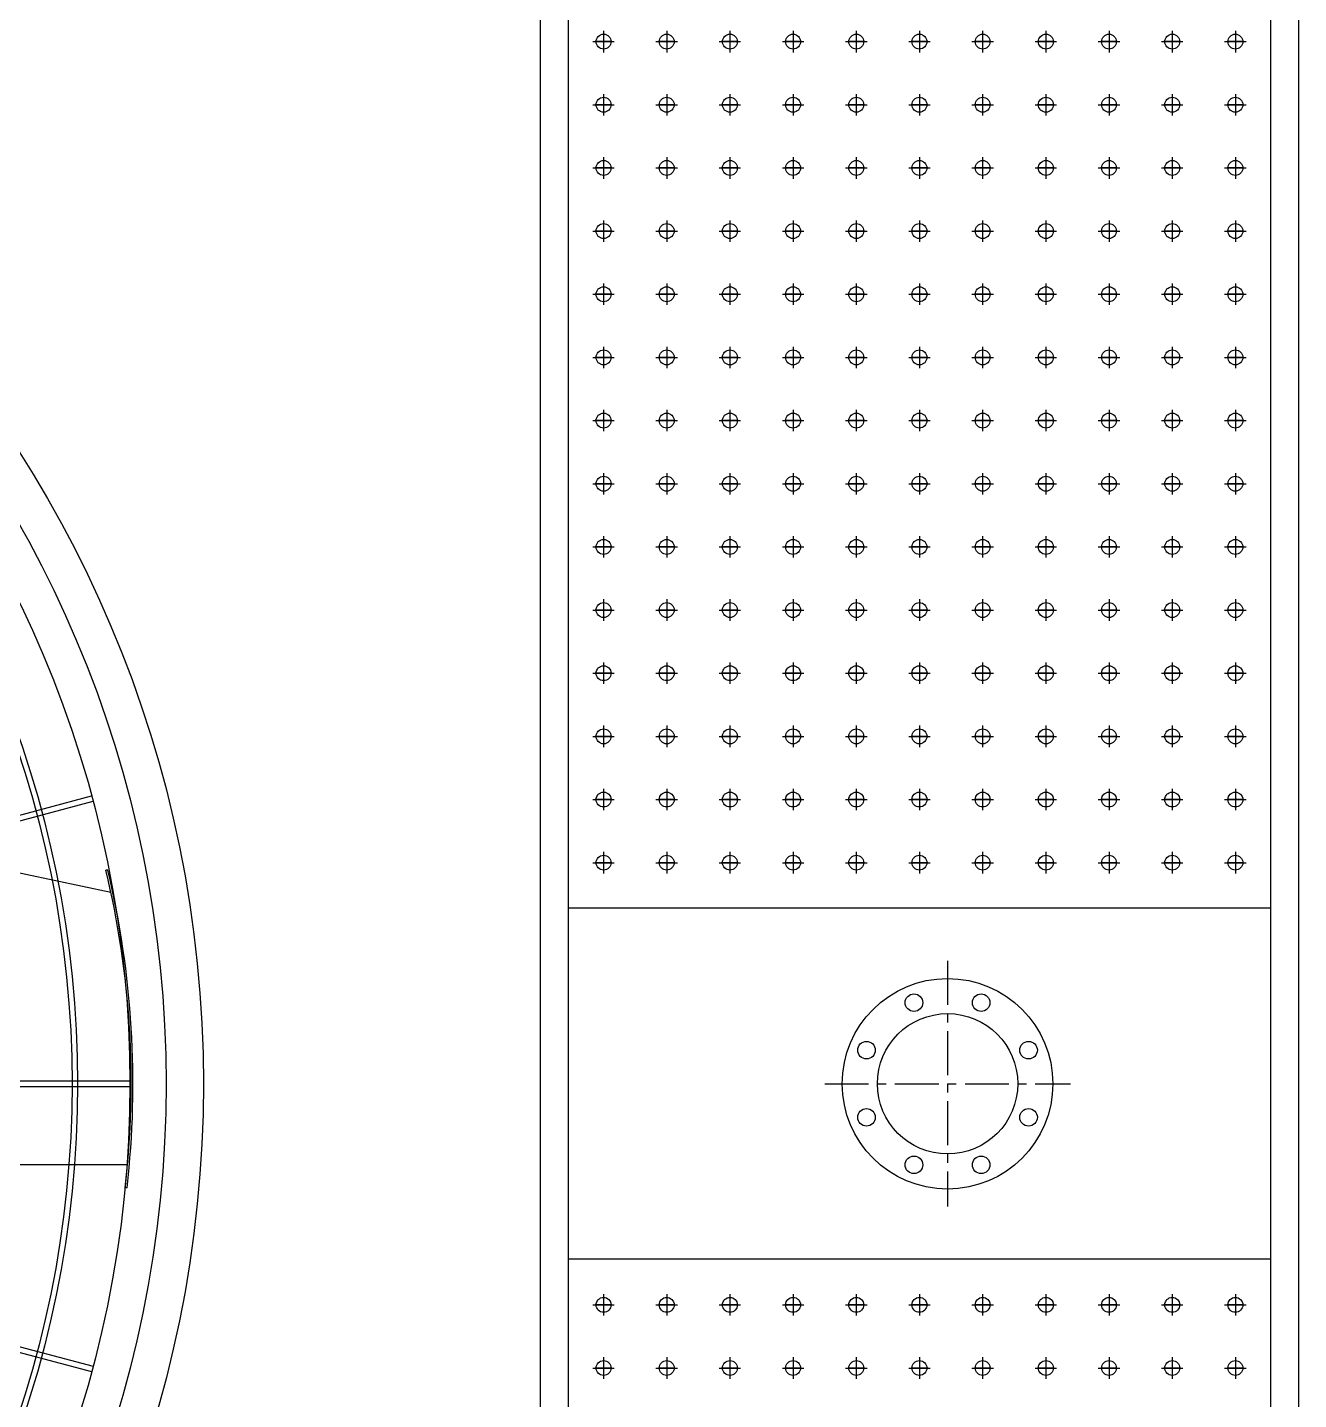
# Model space of a CAD drawing. Header units: millimetres. Extents: x -5717 to 18496, y -1212 to 15910.
# Drawn here: x 2507 to 4318, y 11265 to 13221 of the extents above; entities that cross this region are included whole.
import ezdxf

# ---------------------------------------------------------------- set-up
doc = ezdxf.new("R2010")
doc.units = ezdxf.units.MM
doc.linetypes.add('CENTER', pattern=[2, 1.25, -0.25, 0.25, -0.25])
doc.layers.add('CENTER', color=1, linetype='CENTER')
doc.layers.add('LINE', color=7, linetype='Continuous')

msp = doc.modelspace()

# ---------------------------------------------------------------- linework, layer by layer
at = {"color": 3}
for p, q in [((4318, 13515.4), (4318, 9915.4)), ((3238, 9955.4), (3238, 13475.4)), ((3278, 9955.4), (3278, 13475.4)), ((4278, 13475.4), (4278, 9955.4)), ((1161.5, 11740.5), (2598.7, 12125.7)), ((1163.5, 11733), (2600.8, 12118.1)), ((4278, 11965.4), (3278, 11965.4)), ((1165.3, 11719.4), (2653.3, 11719.4)), ((1165.3, 11711.5), (2653.3, 11711.5)), ((1163.5, 11697.9), (2600.8, 11312.8)), ((1161.5, 11690.3), (2598.7, 11305.2)), ((4278, 11465.4), (3278, 11465.4))]:
    msp.add_line(p, q, dxfattribs=at)
for centre, radius in [((1083, 11715.4), 1675), ((1083, 11715.4), 1675), ((1083, 11715.4), 1621.9), ((1083, 11715.4), 1570.3), ((3818, 11715.4), 150), ((3770.1, 11830.9), 12.5), ((3865.8, 11830.9), 12.5), ((3818, 11715.4), 100), ((3702.5, 11763.3), 12.5), ((3933.4, 11763.3), 12.5), ((3702.5, 11667.6), 12.5), ((3933.4, 11667.6), 12.5), ((3770.1, 11599.9), 12.5), ((3865.8, 11599.9), 12.5)]:
    msp.add_circle(centre, radius, dxfattribs=at)
at = {"color": 3, "ltscale": 5}
for radius in [1495.7, 1487.9]:
    msp.add_circle((1083, 11715.4), radius, dxfattribs=at)
for centre in [(3328, 13200.4), (3418, 13200.4), (3508, 13200.4), (3598, 13200.4), (3688, 13200.4), (3778, 13200.4), (3868, 13200.4), (3958, 13200.4), (4048, 13200.4), (4138, 13200.4), (4228, 13200.4), (3328, 13110.4), (3418, 13110.4), (3508, 13110.4), (3598, 13110.4), (3688, 13110.4), (3778, 13110.4), (3868, 13110.4), (3958, 13110.4), (4048, 13110.4), (4138, 13110.4), (4228, 13110.4), (3328, 13020.4), (3418, 13020.4), (3508, 13020.4), (3598, 13020.4), (3688, 13020.4), (3778, 13020.4), (3868, 13020.4), (3958, 13020.4), (4048, 13020.4), (4138, 13020.4), (4228, 13020.4), (3328, 12930.4), (3418, 12930.4), (3508, 12930.4), (3598, 12930.4), (3688, 12930.4), (3778, 12930.4), (3868, 12930.4), (3958, 12930.4), (4048, 12930.4), (4138, 12930.4), (4228, 12930.4), (3328, 12840.4), (3418, 12840.4), (3508, 12840.4), (3598, 12840.4), (3688, 12840.4), (3778, 12840.4), (3868, 12840.4), (3958, 12840.4), (4048, 12840.4), (4138, 12840.4), (4228, 12840.4), (3328, 12750.4), (3418, 12750.4), (3508, 12750.4), (3598, 12750.4), (3688, 12750.4), (3778, 12750.4), (3868, 12750.4), (3958, 12750.4), (4048, 12750.4), (4138, 12750.4), (4228, 12750.4), (3328, 12660.4), (3418, 12660.4), (3508, 12660.4), (3598, 12660.4), (3688, 12660.4), (3778, 12660.4), (3868, 12660.4), (3958, 12660.4), (4048, 12660.4), (4138, 12660.4), (4228, 12660.4), (3328, 12570.4), (3418, 12570.4), (3508, 12570.4), (3598, 12570.4), (3688, 12570.4), (3778, 12570.4), (3868, 12570.4), (3958, 12570.4), (4048, 12570.4), (4138, 12570.4), (4228, 12570.4), (3328, 12480.4), (3418, 12480.4), (3508, 12480.4), (3598, 12480.4), (3688, 12480.4), (3778, 12480.4), (3868, 12480.4), (3958, 12480.4), (4048, 12480.4), (4138, 12480.4), (4228, 12480.4), (3328, 12390.4), (3418, 12390.4), (3508, 12390.4), (3598, 12390.4), (3688, 12390.4), (3778, 12390.4), (3868, 12390.4), (3958, 12390.4), (4048, 12390.4), (4138, 12390.4), (4228, 12390.4), (3328, 12300.4), (3418, 12300.4), (3508, 12300.4), (3598, 12300.4), (3688, 12300.4), (3778, 12300.4), (3868, 12300.4), (3958, 12300.4), (4048, 12300.4), (4138, 12300.4), (4228, 12300.4), (3328, 12210.4), (3418, 12210.4), (3508, 12210.4), (3598, 12210.4), (3688, 12210.4), (3778, 12210.4), (3868, 12210.4), (3958, 12210.4), (4048, 12210.4), (4138, 12210.4), (4228, 12210.4), (3328, 12120.4), (3418, 12120.4), (3508, 12120.4), (3598, 12120.4), (3688, 12120.4), (3778, 12120.4), (3868, 12120.4), (3958, 12120.4), (4048, 12120.4), (4138, 12120.4), (4228, 12120.4), (3328, 12030.4), (3418, 12030.4), (3508, 12030.4), (3598, 12030.4), (3688, 12030.4), (3778, 12030.4), (3868, 12030.4), (3958, 12030.4), (4048, 12030.4), (4138, 12030.4), (4228, 12030.4), (3328, 11400.4), (3418, 11400.4), (3508, 11400.4), (3598, 11400.4), (3688, 11400.4), (3778, 11400.4), (3868, 11400.4), (3958, 11400.4), (4048, 11400.4), (4138, 11400.4), (4228, 11400.4), (3328, 11310.4), (3418, 11310.4), (3508, 11310.4), (3598, 11310.4), (3688, 11310.4), (3778, 11310.4), (3868, 11310.4), (3958, 11310.4), (4048, 11310.4), (4138, 11310.4), (4228, 11310.4)]:
    msp.add_circle(centre, 10.6)
at = {"layer": 'CENTER', "linetype": 'CENTER', "ltscale": 50}
for p, q in [((3312.7, 13200.4), (3343.3, 13200.4)), ((3339.7, 13200.4), (3316.2, 13200.4)), ((3316.2, 13200.4), (3339.7, 13200.4)), ((3339.7, 13200.4), (3316.2, 13200.4)), ((3328, 13215.7), (3328, 13185.1)), ((3328, 13212.2), (3328, 13188.7)), ((3402.7, 13200.4), (3433.3, 13200.4)), ((3429.7, 13200.4), (3406.2, 13200.4)), ((3406.2, 13200.4), (3429.7, 13200.4)), ((3429.7, 13200.4), (3406.2, 13200.4)), ((3418, 13215.7), (3418, 13185.1)), ((3418, 13212.2), (3418, 13188.7)), ((3492.7, 13200.4), (3523.3, 13200.4)), ((3519.7, 13200.4), (3496.2, 13200.4)), ((3496.2, 13200.4), (3519.7, 13200.4)), ((3519.7, 13200.4), (3496.2, 13200.4)), ((3508, 13215.7), (3508, 13185.1)), ((3508, 13212.2), (3508, 13188.7)), ((3582.7, 13200.4), (3613.3, 13200.4)), ((3609.7, 13200.4), (3586.2, 13200.4)), ((3586.2, 13200.4), (3609.7, 13200.4)), ((3609.7, 13200.4), (3586.2, 13200.4)), ((3598, 13215.7), (3598, 13185.1)), ((3598, 13212.2), (3598, 13188.7)), ((3672.7, 13200.4), (3703.3, 13200.4)), ((3699.7, 13200.4), (3676.2, 13200.4)), ((3676.2, 13200.4), (3699.7, 13200.4)), ((3699.7, 13200.4), (3676.2, 13200.4)), ((3688, 13215.7), (3688, 13185.1)), ((3688, 13212.2), (3688, 13188.7)), ((3762.7, 13200.4), (3793.3, 13200.4)), ((3789.7, 13200.4), (3766.2, 13200.4)), ((3766.2, 13200.4), (3789.7, 13200.4)), ((3789.7, 13200.4), (3766.2, 13200.4)), ((3778, 13215.7), (3778, 13185.1)), ((3778, 13212.2), (3778, 13188.7)), ((3852.7, 13200.4), (3883.3, 13200.4)), ((3879.7, 13200.4), (3856.2, 13200.4)), ((3856.2, 13200.4), (3879.7, 13200.4)), ((3879.7, 13200.4), (3856.2, 13200.4)), ((3868, 13215.7), (3868, 13185.1)), ((3868, 13212.2), (3868, 13188.7)), ((3942.7, 13200.4), (3973.3, 13200.4)), ((3969.7, 13200.4), (3946.2, 13200.4)), ((3946.2, 13200.4), (3969.7, 13200.4)), ((3969.7, 13200.4), (3946.2, 13200.4)), ((3958, 13215.7), (3958, 13185.1)), ((3958, 13212.2), (3958, 13188.7)), ((4032.7, 13200.4), (4063.3, 13200.4)), ((4059.7, 13200.4), (4036.2, 13200.4)), ((4036.2, 13200.4), (4059.7, 13200.4)), ((4059.7, 13200.4), (4036.2, 13200.4)), ((4048, 13215.7), (4048, 13185.1)), ((4048, 13212.2), (4048, 13188.7)), ((4122.7, 13200.4), (4153.3, 13200.4)), ((4149.7, 13200.4), (4126.2, 13200.4)), ((4126.2, 13200.4), (4149.7, 13200.4)), ((4149.7, 13200.4), (4126.2, 13200.4)), ((4138, 13215.7), (4138, 13185.1)), ((4138, 13212.2), (4138, 13188.7)), ((4212.7, 13200.4), (4243.3, 13200.4)), ((4239.7, 13200.4), (4216.2, 13200.4)), ((4216.2, 13200.4), (4239.7, 13200.4)), ((4239.7, 13200.4), (4216.2, 13200.4)), ((4228, 13215.7), (4228, 13185.1)), ((4228, 13212.2), (4228, 13188.7)), ((3328, 13125.7), (3328, 13095.1)), ((3328, 13122.2), (3328, 13098.7)), ((3418, 13125.7), (3418, 13095.1)), ((3418, 13122.2), (3418, 13098.7)), ((3508, 13125.7), (3508, 13095.1)), ((3508, 13122.2), (3508, 13098.7)), ((3598, 13125.7), (3598, 13095.1)), ((3598, 13122.2), (3598, 13098.7)), ((3688, 13125.7), (3688, 13095.1)), ((3688, 13122.2), (3688, 13098.7)), ((3778, 13125.7), (3778, 13095.1)), ((3778, 13122.2), (3778, 13098.7)), ((3868, 13125.7), (3868, 13095.1)), ((3868, 13122.2), (3868, 13098.7)), ((3958, 13125.7), (3958, 13095.1)), ((3958, 13122.2), (3958, 13098.7)), ((4048, 13125.7), (4048, 13095.1)), ((4048, 13122.2), (4048, 13098.7)), ((4138, 13125.7), (4138, 13095.1)), ((4138, 13122.2), (4138, 13098.7)), ((4228, 13125.7), (4228, 13095.1)), ((4228, 13122.2), (4228, 13098.7)), ((3312.7, 13110.4), (3343.3, 13110.4)), ((3339.7, 13110.4), (3316.2, 13110.4)), ((3316.2, 13110.4), (3339.7, 13110.4)), ((3339.7, 13110.4), (3316.2, 13110.4)), ((3402.7, 13110.4), (3433.3, 13110.4)), ((3429.7, 13110.4), (3406.2, 13110.4)), ((3406.2, 13110.4), (3429.7, 13110.4)), ((3429.7, 13110.4), (3406.2, 13110.4)), ((3492.7, 13110.4), (3523.3, 13110.4)), ((3519.7, 13110.4), (3496.2, 13110.4)), ((3496.2, 13110.4), (3519.7, 13110.4)), ((3519.7, 13110.4), (3496.2, 13110.4)), ((3582.7, 13110.4), (3613.3, 13110.4)), ((3609.7, 13110.4), (3586.2, 13110.4)), ((3586.2, 13110.4), (3609.7, 13110.4)), ((3609.7, 13110.4), (3586.2, 13110.4)), ((3672.7, 13110.4), (3703.3, 13110.4)), ((3699.7, 13110.4), (3676.2, 13110.4)), ((3676.2, 13110.4), (3699.7, 13110.4)), ((3699.7, 13110.4), (3676.2, 13110.4)), ((3762.7, 13110.4), (3793.3, 13110.4)), ((3789.7, 13110.4), (3766.2, 13110.4)), ((3766.2, 13110.4), (3789.7, 13110.4)), ((3789.7, 13110.4), (3766.2, 13110.4)), ((3852.7, 13110.4), (3883.3, 13110.4)), ((3879.7, 13110.4), (3856.2, 13110.4)), ((3856.2, 13110.4), (3879.7, 13110.4)), ((3879.7, 13110.4), (3856.2, 13110.4)), ((3942.7, 13110.4), (3973.3, 13110.4)), ((3969.7, 13110.4), (3946.2, 13110.4)), ((3946.2, 13110.4), (3969.7, 13110.4)), ((3969.7, 13110.4), (3946.2, 13110.4)), ((4032.7, 13110.4), (4063.3, 13110.4)), ((4059.7, 13110.4), (4036.2, 13110.4)), ((4036.2, 13110.4), (4059.7, 13110.4)), ((4059.7, 13110.4), (4036.2, 13110.4)), ((4122.7, 13110.4), (4153.3, 13110.4)), ((4149.7, 13110.4), (4126.2, 13110.4)), ((4126.2, 13110.4), (4149.7, 13110.4)), ((4149.7, 13110.4), (4126.2, 13110.4)), ((4212.7, 13110.4), (4243.3, 13110.4)), ((4239.7, 13110.4), (4216.2, 13110.4)), ((4216.2, 13110.4), (4239.7, 13110.4)), ((4239.7, 13110.4), (4216.2, 13110.4)), ((3328, 13035.7), (3328, 13005.1)), ((3328, 13032.2), (3328, 13008.7)), ((3418, 13035.7), (3418, 13005.1)), ((3418, 13032.2), (3418, 13008.7)), ((3508, 13035.7), (3508, 13005.1)), ((3508, 13032.2), (3508, 13008.7)), ((3598, 13035.7), (3598, 13005.1)), ((3598, 13032.2), (3598, 13008.7)), ((3688, 13035.7), (3688, 13005.1)), ((3688, 13032.2), (3688, 13008.7)), ((3778, 13035.7), (3778, 13005.1)), ((3778, 13032.2), (3778, 13008.7)), ((3868, 13035.7), (3868, 13005.1)), ((3868, 13032.2), (3868, 13008.7)), ((3958, 13035.7), (3958, 13005.1)), ((3958, 13032.2), (3958, 13008.7)), ((4048, 13035.7), (4048, 13005.1)), ((4048, 13032.2), (4048, 13008.7)), ((4138, 13035.7), (4138, 13005.1)), ((4138, 13032.2), (4138, 13008.7)), ((4228, 13035.7), (4228, 13005.1)), ((4228, 13032.2), (4228, 13008.7)), ((3312.7, 13020.4), (3343.3, 13020.4)), ((3339.7, 13020.4), (3316.2, 13020.4)), ((3316.2, 13020.4), (3339.7, 13020.4)), ((3339.7, 13020.4), (3316.2, 13020.4)), ((3402.7, 13020.4), (3433.3, 13020.4)), ((3429.7, 13020.4), (3406.2, 13020.4)), ((3406.2, 13020.4), (3429.7, 13020.4)), ((3429.7, 13020.4), (3406.2, 13020.4)), ((3492.7, 13020.4), (3523.3, 13020.4)), ((3519.7, 13020.4), (3496.2, 13020.4)), ((3496.2, 13020.4), (3519.7, 13020.4)), ((3519.7, 13020.4), (3496.2, 13020.4)), ((3582.7, 13020.4), (3613.3, 13020.4)), ((3609.7, 13020.4), (3586.2, 13020.4)), ((3586.2, 13020.4), (3609.7, 13020.4)), ((3609.7, 13020.4), (3586.2, 13020.4)), ((3672.7, 13020.4), (3703.3, 13020.4)), ((3699.7, 13020.4), (3676.2, 13020.4)), ((3676.2, 13020.4), (3699.7, 13020.4)), ((3699.7, 13020.4), (3676.2, 13020.4)), ((3762.7, 13020.4), (3793.3, 13020.4)), ((3789.7, 13020.4), (3766.2, 13020.4)), ((3766.2, 13020.4), (3789.7, 13020.4)), ((3789.7, 13020.4), (3766.2, 13020.4)), ((3852.7, 13020.4), (3883.3, 13020.4)), ((3879.7, 13020.4), (3856.2, 13020.4)), ((3856.2, 13020.4), (3879.7, 13020.4)), ((3879.7, 13020.4), (3856.2, 13020.4)), ((3942.7, 13020.4), (3973.3, 13020.4)), ((3969.7, 13020.4), (3946.2, 13020.4)), ((3946.2, 13020.4), (3969.7, 13020.4)), ((3969.7, 13020.4), (3946.2, 13020.4)), ((4032.7, 13020.4), (4063.3, 13020.4)), ((4059.7, 13020.4), (4036.2, 13020.4)), ((4036.2, 13020.4), (4059.7, 13020.4)), ((4059.7, 13020.4), (4036.2, 13020.4)), ((4122.7, 13020.4), (4153.3, 13020.4)), ((4149.7, 13020.4), (4126.2, 13020.4)), ((4126.2, 13020.4), (4149.7, 13020.4)), ((4149.7, 13020.4), (4126.2, 13020.4)), ((4212.7, 13020.4), (4243.3, 13020.4)), ((4239.7, 13020.4), (4216.2, 13020.4)), ((4216.2, 13020.4), (4239.7, 13020.4)), ((4239.7, 13020.4), (4216.2, 13020.4)), ((3328, 12945.7), (3328, 12915.1)), ((3418, 12945.7), (3418, 12915.1)), ((3508, 12945.7), (3508, 12915.1)), ((3598, 12945.7), (3598, 12915.1)), ((3688, 12945.7), (3688, 12915.1)), ((3778, 12945.7), (3778, 12915.1)), ((3868, 12945.7), (3868, 12915.1)), ((3958, 12945.7), (3958, 12915.1)), ((4048, 12945.7), (4048, 12915.1)), ((4138, 12945.7), (4138, 12915.1)), ((4228, 12945.7), (4228, 12915.1)), ((3312.7, 12930.4), (3343.3, 12930.4)), ((3339.7, 12930.4), (3316.2, 12930.4)), ((3316.2, 12930.4), (3339.7, 12930.4)), ((3339.7, 12930.4), (3316.2, 12930.4)), ((3328, 12942.2), (3328, 12918.7)), ((3402.7, 12930.4), (3433.3, 12930.4)), ((3429.7, 12930.4), (3406.2, 12930.4)), ((3406.2, 12930.4), (3429.7, 12930.4)), ((3429.7, 12930.4), (3406.2, 12930.4)), ((3418, 12942.2), (3418, 12918.7)), ((3492.7, 12930.4), (3523.3, 12930.4)), ((3519.7, 12930.4), (3496.2, 12930.4)), ((3496.2, 12930.4), (3519.7, 12930.4)), ((3519.7, 12930.4), (3496.2, 12930.4)), ((3508, 12942.2), (3508, 12918.7)), ((3582.7, 12930.4), (3613.3, 12930.4)), ((3609.7, 12930.4), (3586.2, 12930.4)), ((3586.2, 12930.4), (3609.7, 12930.4)), ((3609.7, 12930.4), (3586.2, 12930.4)), ((3598, 12942.2), (3598, 12918.7)), ((3672.7, 12930.4), (3703.3, 12930.4)), ((3699.7, 12930.4), (3676.2, 12930.4)), ((3676.2, 12930.4), (3699.7, 12930.4)), ((3699.7, 12930.4), (3676.2, 12930.4)), ((3688, 12942.2), (3688, 12918.7)), ((3762.7, 12930.4), (3793.3, 12930.4)), ((3789.7, 12930.4), (3766.2, 12930.4)), ((3766.2, 12930.4), (3789.7, 12930.4)), ((3789.7, 12930.4), (3766.2, 12930.4)), ((3778, 12942.2), (3778, 12918.7)), ((3852.7, 12930.4), (3883.3, 12930.4)), ((3879.7, 12930.4), (3856.2, 12930.4)), ((3856.2, 12930.4), (3879.7, 12930.4)), ((3879.7, 12930.4), (3856.2, 12930.4)), ((3868, 12942.2), (3868, 12918.7)), ((3942.7, 12930.4), (3973.3, 12930.4)), ((3969.7, 12930.4), (3946.2, 12930.4)), ((3946.2, 12930.4), (3969.7, 12930.4)), ((3969.7, 12930.4), (3946.2, 12930.4)), ((3958, 12942.2), (3958, 12918.7)), ((4032.7, 12930.4), (4063.3, 12930.4)), ((4059.7, 12930.4), (4036.2, 12930.4)), ((4036.2, 12930.4), (4059.7, 12930.4)), ((4059.7, 12930.4), (4036.2, 12930.4)), ((4048, 12942.2), (4048, 12918.7)), ((4122.7, 12930.4), (4153.3, 12930.4)), ((4149.7, 12930.4), (4126.2, 12930.4)), ((4126.2, 12930.4), (4149.7, 12930.4)), ((4149.7, 12930.4), (4126.2, 12930.4)), ((4138, 12942.2), (4138, 12918.7)), ((4212.7, 12930.4), (4243.3, 12930.4)), ((4239.7, 12930.4), (4216.2, 12930.4)), ((4216.2, 12930.4), (4239.7, 12930.4)), ((4239.7, 12930.4), (4216.2, 12930.4)), ((4228, 12942.2), (4228, 12918.7)), ((3328, 12855.7), (3328, 12825.1)), ((3328, 12852.2), (3328, 12828.7)), ((3418, 12855.7), (3418, 12825.1)), ((3418, 12852.2), (3418, 12828.7)), ((3508, 12855.7), (3508, 12825.1)), ((3508, 12852.2), (3508, 12828.7)), ((3598, 12855.7), (3598, 12825.1)), ((3598, 12852.2), (3598, 12828.7)), ((3688, 12855.7), (3688, 12825.1)), ((3688, 12852.2), (3688, 12828.7)), ((3778, 12855.7), (3778, 12825.1)), ((3778, 12852.2), (3778, 12828.7)), ((3868, 12855.7), (3868, 12825.1)), ((3868, 12852.2), (3868, 12828.7)), ((3958, 12855.7), (3958, 12825.1)), ((3958, 12852.2), (3958, 12828.7)), ((4048, 12855.7), (4048, 12825.1)), ((4048, 12852.2), (4048, 12828.7)), ((4138, 12855.7), (4138, 12825.1)), ((4138, 12852.2), (4138, 12828.7)), ((4228, 12855.7), (4228, 12825.1)), ((4228, 12852.2), (4228, 12828.7)), ((3312.7, 12840.4), (3343.3, 12840.4)), ((3339.7, 12840.4), (3316.2, 12840.4)), ((3316.2, 12840.4), (3339.7, 12840.4)), ((3339.7, 12840.4), (3316.2, 12840.4)), ((3402.7, 12840.4), (3433.3, 12840.4)), ((3429.7, 12840.4), (3406.2, 12840.4)), ((3406.2, 12840.4), (3429.7, 12840.4)), ((3429.7, 12840.4), (3406.2, 12840.4)), ((3492.7, 12840.4), (3523.3, 12840.4)), ((3519.7, 12840.4), (3496.2, 12840.4)), ((3496.2, 12840.4), (3519.7, 12840.4)), ((3519.7, 12840.4), (3496.2, 12840.4)), ((3582.7, 12840.4), (3613.3, 12840.4)), ((3609.7, 12840.4), (3586.2, 12840.4)), ((3586.2, 12840.4), (3609.7, 12840.4)), ((3609.7, 12840.4), (3586.2, 12840.4)), ((3672.7, 12840.4), (3703.3, 12840.4)), ((3699.7, 12840.4), (3676.2, 12840.4)), ((3676.2, 12840.4), (3699.7, 12840.4)), ((3699.7, 12840.4), (3676.2, 12840.4)), ((3762.7, 12840.4), (3793.3, 12840.4)), ((3789.7, 12840.4), (3766.2, 12840.4)), ((3766.2, 12840.4), (3789.7, 12840.4)), ((3789.7, 12840.4), (3766.2, 12840.4)), ((3852.7, 12840.4), (3883.3, 12840.4)), ((3879.7, 12840.4), (3856.2, 12840.4)), ((3856.2, 12840.4), (3879.7, 12840.4)), ((3879.7, 12840.4), (3856.2, 12840.4)), ((3942.7, 12840.4), (3973.3, 12840.4)), ((3969.7, 12840.4), (3946.2, 12840.4)), ((3946.2, 12840.4), (3969.7, 12840.4)), ((3969.7, 12840.4), (3946.2, 12840.4)), ((4032.7, 12840.4), (4063.3, 12840.4)), ((4059.7, 12840.4), (4036.2, 12840.4)), ((4036.2, 12840.4), (4059.7, 12840.4)), ((4059.7, 12840.4), (4036.2, 12840.4)), ((4122.7, 12840.4), (4153.3, 12840.4)), ((4149.7, 12840.4), (4126.2, 12840.4)), ((4126.2, 12840.4), (4149.7, 12840.4)), ((4149.7, 12840.4), (4126.2, 12840.4)), ((4212.7, 12840.4), (4243.3, 12840.4)), ((4239.7, 12840.4), (4216.2, 12840.4)), ((4216.2, 12840.4), (4239.7, 12840.4)), ((4239.7, 12840.4), (4216.2, 12840.4)), ((3312.7, 12750.4), (3343.3, 12750.4)), ((3339.7, 12750.4), (3316.2, 12750.4)), ((3316.2, 12750.4), (3339.7, 12750.4)), ((3339.7, 12750.4), (3316.2, 12750.4)), ((3328, 12765.7), (3328, 12735.1)), ((3328, 12762.2), (3328, 12738.7)), ((3402.7, 12750.4), (3433.3, 12750.4)), ((3429.7, 12750.4), (3406.2, 12750.4)), ((3406.2, 12750.4), (3429.7, 12750.4)), ((3429.7, 12750.4), (3406.2, 12750.4)), ((3418, 12765.7), (3418, 12735.1)), ((3418, 12762.2), (3418, 12738.7)), ((3492.7, 12750.4), (3523.3, 12750.4)), ((3519.7, 12750.4), (3496.2, 12750.4)), ((3496.2, 12750.4), (3519.7, 12750.4)), ((3519.7, 12750.4), (3496.2, 12750.4)), ((3508, 12765.7), (3508, 12735.1)), ((3508, 12762.2), (3508, 12738.7)), ((3582.7, 12750.4), (3613.3, 12750.4)), ((3609.7, 12750.4), (3586.2, 12750.4)), ((3586.2, 12750.4), (3609.7, 12750.4)), ((3609.7, 12750.4), (3586.2, 12750.4)), ((3598, 12765.7), (3598, 12735.1)), ((3598, 12762.2), (3598, 12738.7)), ((3672.7, 12750.4), (3703.3, 12750.4)), ((3699.7, 12750.4), (3676.2, 12750.4)), ((3676.2, 12750.4), (3699.7, 12750.4)), ((3699.7, 12750.4), (3676.2, 12750.4)), ((3688, 12765.7), (3688, 12735.1)), ((3688, 12762.2), (3688, 12738.7)), ((3762.7, 12750.4), (3793.3, 12750.4)), ((3789.7, 12750.4), (3766.2, 12750.4)), ((3766.2, 12750.4), (3789.7, 12750.4)), ((3789.7, 12750.4), (3766.2, 12750.4)), ((3778, 12765.7), (3778, 12735.1)), ((3778, 12762.2), (3778, 12738.7)), ((3852.7, 12750.4), (3883.3, 12750.4)), ((3879.7, 12750.4), (3856.2, 12750.4)), ((3856.2, 12750.4), (3879.7, 12750.4)), ((3879.7, 12750.4), (3856.2, 12750.4)), ((3868, 12765.7), (3868, 12735.1)), ((3868, 12762.2), (3868, 12738.7)), ((3942.7, 12750.4), (3973.3, 12750.4)), ((3969.7, 12750.4), (3946.2, 12750.4)), ((3946.2, 12750.4), (3969.7, 12750.4)), ((3969.7, 12750.4), (3946.2, 12750.4)), ((3958, 12765.7), (3958, 12735.1)), ((3958, 12762.2), (3958, 12738.7)), ((4032.7, 12750.4), (4063.3, 12750.4)), ((4059.7, 12750.4), (4036.2, 12750.4)), ((4036.2, 12750.4), (4059.7, 12750.4)), ((4059.7, 12750.4), (4036.2, 12750.4)), ((4048, 12765.7), (4048, 12735.1)), ((4048, 12762.2), (4048, 12738.7)), ((4122.7, 12750.4), (4153.3, 12750.4)), ((4149.7, 12750.4), (4126.2, 12750.4)), ((4126.2, 12750.4), (4149.7, 12750.4)), ((4149.7, 12750.4), (4126.2, 12750.4)), ((4138, 12765.7), (4138, 12735.1)), ((4138, 12762.2), (4138, 12738.7)), ((4212.7, 12750.4), (4243.3, 12750.4)), ((4239.7, 12750.4), (4216.2, 12750.4)), ((4216.2, 12750.4), (4239.7, 12750.4)), ((4239.7, 12750.4), (4216.2, 12750.4)), ((4228, 12765.7), (4228, 12735.1)), ((4228, 12762.2), (4228, 12738.7)), ((3328, 12675.7), (3328, 12645.1)), ((3328, 12672.2), (3328, 12648.7)), ((3418, 12675.7), (3418, 12645.1)), ((3418, 12672.2), (3418, 12648.7)), ((3508, 12675.7), (3508, 12645.1)), ((3508, 12672.2), (3508, 12648.7)), ((3598, 12675.7), (3598, 12645.1)), ((3598, 12672.2), (3598, 12648.7)), ((3688, 12675.7), (3688, 12645.1)), ((3688, 12672.2), (3688, 12648.7)), ((3778, 12675.7), (3778, 12645.1)), ((3778, 12672.2), (3778, 12648.7)), ((3868, 12675.7), (3868, 12645.1)), ((3868, 12672.2), (3868, 12648.7)), ((3958, 12675.7), (3958, 12645.1)), ((3958, 12672.2), (3958, 12648.7)), ((4048, 12675.7), (4048, 12645.1)), ((4048, 12672.2), (4048, 12648.7)), ((4138, 12675.7), (4138, 12645.1)), ((4138, 12672.2), (4138, 12648.7)), ((4228, 12675.7), (4228, 12645.1)), ((4228, 12672.2), (4228, 12648.7)), ((3312.7, 12660.4), (3343.3, 12660.4)), ((3339.7, 12660.4), (3316.2, 12660.4)), ((3316.2, 12660.4), (3339.7, 12660.4)), ((3339.7, 12660.4), (3316.2, 12660.4)), ((3402.7, 12660.4), (3433.3, 12660.4)), ((3429.7, 12660.4), (3406.2, 12660.4)), ((3406.2, 12660.4), (3429.7, 12660.4)), ((3429.7, 12660.4), (3406.2, 12660.4)), ((3492.7, 12660.4), (3523.3, 12660.4)), ((3519.7, 12660.4), (3496.2, 12660.4)), ((3496.2, 12660.4), (3519.7, 12660.4)), ((3519.7, 12660.4), (3496.2, 12660.4)), ((3582.7, 12660.4), (3613.3, 12660.4)), ((3609.7, 12660.4), (3586.2, 12660.4)), ((3586.2, 12660.4), (3609.7, 12660.4)), ((3609.7, 12660.4), (3586.2, 12660.4)), ((3672.7, 12660.4), (3703.3, 12660.4)), ((3699.7, 12660.4), (3676.2, 12660.4)), ((3676.2, 12660.4), (3699.7, 12660.4)), ((3699.7, 12660.4), (3676.2, 12660.4)), ((3762.7, 12660.4), (3793.3, 12660.4)), ((3789.7, 12660.4), (3766.2, 12660.4)), ((3766.2, 12660.4), (3789.7, 12660.4)), ((3789.7, 12660.4), (3766.2, 12660.4)), ((3852.7, 12660.4), (3883.3, 12660.4)), ((3879.7, 12660.4), (3856.2, 12660.4)), ((3856.2, 12660.4), (3879.7, 12660.4)), ((3879.7, 12660.4), (3856.2, 12660.4)), ((3942.7, 12660.4), (3973.3, 12660.4)), ((3969.7, 12660.4), (3946.2, 12660.4)), ((3946.2, 12660.4), (3969.7, 12660.4)), ((3969.7, 12660.4), (3946.2, 12660.4)), ((4032.7, 12660.4), (4063.3, 12660.4)), ((4059.7, 12660.4), (4036.2, 12660.4)), ((4036.2, 12660.4), (4059.7, 12660.4)), ((4059.7, 12660.4), (4036.2, 12660.4)), ((4122.7, 12660.4), (4153.3, 12660.4)), ((4149.7, 12660.4), (4126.2, 12660.4)), ((4126.2, 12660.4), (4149.7, 12660.4)), ((4149.7, 12660.4), (4126.2, 12660.4)), ((4212.7, 12660.4), (4243.3, 12660.4)), ((4239.7, 12660.4), (4216.2, 12660.4)), ((4216.2, 12660.4), (4239.7, 12660.4)), ((4239.7, 12660.4), (4216.2, 12660.4)), ((3328, 12585.7), (3328, 12555.1)), ((3328, 12582.2), (3328, 12558.7)), ((3418, 12585.7), (3418, 12555.1)), ((3418, 12582.2), (3418, 12558.7)), ((3508, 12585.7), (3508, 12555.1)), ((3508, 12582.2), (3508, 12558.7)), ((3598, 12585.7), (3598, 12555.1)), ((3598, 12582.2), (3598, 12558.7)), ((3688, 12585.7), (3688, 12555.1)), ((3688, 12582.2), (3688, 12558.7)), ((3778, 12585.7), (3778, 12555.1)), ((3778, 12582.2), (3778, 12558.7)), ((3868, 12585.7), (3868, 12555.1)), ((3868, 12582.2), (3868, 12558.7)), ((3958, 12585.7), (3958, 12555.1)), ((3958, 12582.2), (3958, 12558.7)), ((4048, 12585.7), (4048, 12555.1)), ((4048, 12582.2), (4048, 12558.7)), ((4138, 12585.7), (4138, 12555.1)), ((4138, 12582.2), (4138, 12558.7)), ((4228, 12585.7), (4228, 12555.1)), ((4228, 12582.2), (4228, 12558.7)), ((3312.7, 12570.4), (3343.3, 12570.4)), ((3339.7, 12570.4), (3316.2, 12570.4)), ((3316.2, 12570.4), (3339.7, 12570.4)), ((3339.7, 12570.4), (3316.2, 12570.4)), ((3402.7, 12570.4), (3433.3, 12570.4)), ((3429.7, 12570.4), (3406.2, 12570.4)), ((3406.2, 12570.4), (3429.7, 12570.4)), ((3429.7, 12570.4), (3406.2, 12570.4)), ((3492.7, 12570.4), (3523.3, 12570.4)), ((3519.7, 12570.4), (3496.2, 12570.4)), ((3496.2, 12570.4), (3519.7, 12570.4)), ((3519.7, 12570.4), (3496.2, 12570.4)), ((3582.7, 12570.4), (3613.3, 12570.4)), ((3609.7, 12570.4), (3586.2, 12570.4)), ((3586.2, 12570.4), (3609.7, 12570.4)), ((3609.7, 12570.4), (3586.2, 12570.4)), ((3672.7, 12570.4), (3703.3, 12570.4)), ((3699.7, 12570.4), (3676.2, 12570.4)), ((3676.2, 12570.4), (3699.7, 12570.4)), ((3699.7, 12570.4), (3676.2, 12570.4)), ((3762.7, 12570.4), (3793.3, 12570.4)), ((3789.7, 12570.4), (3766.2, 12570.4)), ((3766.2, 12570.4), (3789.7, 12570.4)), ((3789.7, 12570.4), (3766.2, 12570.4)), ((3852.7, 12570.4), (3883.3, 12570.4)), ((3879.7, 12570.4), (3856.2, 12570.4)), ((3856.2, 12570.4), (3879.7, 12570.4)), ((3879.7, 12570.4), (3856.2, 12570.4)), ((3942.7, 12570.4), (3973.3, 12570.4)), ((3969.7, 12570.4), (3946.2, 12570.4)), ((3946.2, 12570.4), (3969.7, 12570.4)), ((3969.7, 12570.4), (3946.2, 12570.4)), ((4032.7, 12570.4), (4063.3, 12570.4)), ((4059.7, 12570.4), (4036.2, 12570.4)), ((4036.2, 12570.4), (4059.7, 12570.4)), ((4059.7, 12570.4), (4036.2, 12570.4)), ((4122.7, 12570.4), (4153.3, 12570.4)), ((4149.7, 12570.4), (4126.2, 12570.4)), ((4126.2, 12570.4), (4149.7, 12570.4)), ((4149.7, 12570.4), (4126.2, 12570.4)), ((4212.7, 12570.4), (4243.3, 12570.4)), ((4239.7, 12570.4), (4216.2, 12570.4)), ((4216.2, 12570.4), (4239.7, 12570.4)), ((4239.7, 12570.4), (4216.2, 12570.4)), ((3328, 12495.7), (3328, 12465.1)), ((3418, 12495.7), (3418, 12465.1)), ((3508, 12495.7), (3508, 12465.1)), ((3598, 12495.7), (3598, 12465.1)), ((3688, 12495.7), (3688, 12465.1)), ((3778, 12495.7), (3778, 12465.1)), ((3868, 12495.7), (3868, 12465.1)), ((3958, 12495.7), (3958, 12465.1)), ((4048, 12495.7), (4048, 12465.1)), ((4138, 12495.7), (4138, 12465.1)), ((4228, 12495.7), (4228, 12465.1)), ((3312.7, 12480.4), (3343.3, 12480.4)), ((3339.7, 12480.4), (3316.2, 12480.4)), ((3316.2, 12480.4), (3339.7, 12480.4)), ((3339.7, 12480.4), (3316.2, 12480.4)), ((3328, 12492.2), (3328, 12468.7)), ((3402.7, 12480.4), (3433.3, 12480.4)), ((3429.7, 12480.4), (3406.2, 12480.4)), ((3406.2, 12480.4), (3429.7, 12480.4)), ((3429.7, 12480.4), (3406.2, 12480.4)), ((3418, 12492.2), (3418, 12468.7)), ((3492.7, 12480.4), (3523.3, 12480.4)), ((3519.7, 12480.4), (3496.2, 12480.4)), ((3496.2, 12480.4), (3519.7, 12480.4)), ((3519.7, 12480.4), (3496.2, 12480.4)), ((3508, 12492.2), (3508, 12468.7)), ((3582.7, 12480.4), (3613.3, 12480.4)), ((3609.7, 12480.4), (3586.2, 12480.4)), ((3586.2, 12480.4), (3609.7, 12480.4)), ((3609.7, 12480.4), (3586.2, 12480.4)), ((3598, 12492.2), (3598, 12468.7)), ((3672.7, 12480.4), (3703.3, 12480.4)), ((3699.7, 12480.4), (3676.2, 12480.4)), ((3676.2, 12480.4), (3699.7, 12480.4)), ((3699.7, 12480.4), (3676.2, 12480.4)), ((3688, 12492.2), (3688, 12468.7)), ((3762.7, 12480.4), (3793.3, 12480.4)), ((3789.7, 12480.4), (3766.2, 12480.4)), ((3766.2, 12480.4), (3789.7, 12480.4)), ((3789.7, 12480.4), (3766.2, 12480.4)), ((3778, 12492.2), (3778, 12468.7)), ((3852.7, 12480.4), (3883.3, 12480.4)), ((3879.7, 12480.4), (3856.2, 12480.4)), ((3856.2, 12480.4), (3879.7, 12480.4)), ((3879.7, 12480.4), (3856.2, 12480.4)), ((3868, 12492.2), (3868, 12468.7)), ((3942.7, 12480.4), (3973.3, 12480.4)), ((3969.7, 12480.4), (3946.2, 12480.4)), ((3946.2, 12480.4), (3969.7, 12480.4)), ((3969.7, 12480.4), (3946.2, 12480.4)), ((3958, 12492.2), (3958, 12468.7)), ((4032.7, 12480.4), (4063.3, 12480.4)), ((4059.7, 12480.4), (4036.2, 12480.4)), ((4036.2, 12480.4), (4059.7, 12480.4)), ((4059.7, 12480.4), (4036.2, 12480.4)), ((4048, 12492.2), (4048, 12468.7)), ((4122.7, 12480.4), (4153.3, 12480.4)), ((4149.7, 12480.4), (4126.2, 12480.4)), ((4126.2, 12480.4), (4149.7, 12480.4)), ((4149.7, 12480.4), (4126.2, 12480.4)), ((4138, 12492.2), (4138, 12468.7)), ((4212.7, 12480.4), (4243.3, 12480.4)), ((4239.7, 12480.4), (4216.2, 12480.4)), ((4216.2, 12480.4), (4239.7, 12480.4)), ((4239.7, 12480.4), (4216.2, 12480.4)), ((4228, 12492.2), (4228, 12468.7)), ((3328, 12405.7), (3328, 12375.1)), ((3328, 12402.2), (3328, 12378.7)), ((3418, 12405.7), (3418, 12375.1)), ((3418, 12402.2), (3418, 12378.7)), ((3508, 12405.7), (3508, 12375.1)), ((3508, 12402.2), (3508, 12378.7)), ((3598, 12405.7), (3598, 12375.1)), ((3598, 12402.2), (3598, 12378.7)), ((3688, 12405.7), (3688, 12375.1)), ((3688, 12402.2), (3688, 12378.7)), ((3778, 12405.7), (3778, 12375.1)), ((3778, 12402.2), (3778, 12378.7)), ((3868, 12405.7), (3868, 12375.1)), ((3868, 12402.2), (3868, 12378.7)), ((3958, 12405.7), (3958, 12375.1)), ((3958, 12402.2), (3958, 12378.7)), ((4048, 12405.7), (4048, 12375.1)), ((4048, 12402.2), (4048, 12378.7)), ((4138, 12405.7), (4138, 12375.1)), ((4138, 12402.2), (4138, 12378.7)), ((4228, 12405.7), (4228, 12375.1)), ((4228, 12402.2), (4228, 12378.7)), ((3312.7, 12390.4), (3343.3, 12390.4)), ((3339.7, 12390.4), (3316.2, 12390.4)), ((3316.2, 12390.4), (3339.7, 12390.4)), ((3339.7, 12390.4), (3316.2, 12390.4)), ((3402.7, 12390.4), (3433.3, 12390.4)), ((3429.7, 12390.4), (3406.2, 12390.4)), ((3406.2, 12390.4), (3429.7, 12390.4)), ((3429.7, 12390.4), (3406.2, 12390.4)), ((3492.7, 12390.4), (3523.3, 12390.4)), ((3519.7, 12390.4), (3496.2, 12390.4)), ((3496.2, 12390.4), (3519.7, 12390.4)), ((3519.7, 12390.4), (3496.2, 12390.4)), ((3582.7, 12390.4), (3613.3, 12390.4)), ((3609.7, 12390.4), (3586.2, 12390.4)), ((3586.2, 12390.4), (3609.7, 12390.4)), ((3609.7, 12390.4), (3586.2, 12390.4)), ((3672.7, 12390.4), (3703.3, 12390.4)), ((3699.7, 12390.4), (3676.2, 12390.4)), ((3676.2, 12390.4), (3699.7, 12390.4)), ((3699.7, 12390.4), (3676.2, 12390.4)), ((3762.7, 12390.4), (3793.3, 12390.4)), ((3789.7, 12390.4), (3766.2, 12390.4)), ((3766.2, 12390.4), (3789.7, 12390.4)), ((3789.7, 12390.4), (3766.2, 12390.4)), ((3852.7, 12390.4), (3883.3, 12390.4)), ((3879.7, 12390.4), (3856.2, 12390.4)), ((3856.2, 12390.4), (3879.7, 12390.4)), ((3879.7, 12390.4), (3856.2, 12390.4)), ((3942.7, 12390.4), (3973.3, 12390.4)), ((3969.7, 12390.4), (3946.2, 12390.4)), ((3946.2, 12390.4), (3969.7, 12390.4)), ((3969.7, 12390.4), (3946.2, 12390.4)), ((4032.7, 12390.4), (4063.3, 12390.4)), ((4059.7, 12390.4), (4036.2, 12390.4)), ((4036.2, 12390.4), (4059.7, 12390.4)), ((4059.7, 12390.4), (4036.2, 12390.4)), ((4122.7, 12390.4), (4153.3, 12390.4)), ((4149.7, 12390.4), (4126.2, 12390.4)), ((4126.2, 12390.4), (4149.7, 12390.4)), ((4149.7, 12390.4), (4126.2, 12390.4)), ((4212.7, 12390.4), (4243.3, 12390.4)), ((4239.7, 12390.4), (4216.2, 12390.4)), ((4216.2, 12390.4), (4239.7, 12390.4)), ((4239.7, 12390.4), (4216.2, 12390.4)), ((3312.7, 12300.4), (3343.3, 12300.4)), ((3339.7, 12300.4), (3316.2, 12300.4)), ((3316.2, 12300.4), (3339.7, 12300.4)), ((3339.7, 12300.4), (3316.2, 12300.4)), ((3328, 12315.7), (3328, 12285.1)), ((3328, 12312.2), (3328, 12288.7)), ((3402.7, 12300.4), (3433.3, 12300.4)), ((3429.7, 12300.4), (3406.2, 12300.4)), ((3406.2, 12300.4), (3429.7, 12300.4)), ((3429.7, 12300.4), (3406.2, 12300.4)), ((3418, 12315.7), (3418, 12285.1)), ((3418, 12312.2), (3418, 12288.7)), ((3492.7, 12300.4), (3523.3, 12300.4)), ((3519.7, 12300.4), (3496.2, 12300.4)), ((3496.2, 12300.4), (3519.7, 12300.4)), ((3519.7, 12300.4), (3496.2, 12300.4)), ((3508, 12315.7), (3508, 12285.1)), ((3508, 12312.2), (3508, 12288.7)), ((3582.7, 12300.4), (3613.3, 12300.4)), ((3609.7, 12300.4), (3586.2, 12300.4)), ((3586.2, 12300.4), (3609.7, 12300.4)), ((3609.7, 12300.4), (3586.2, 12300.4)), ((3598, 12315.7), (3598, 12285.1)), ((3598, 12312.2), (3598, 12288.7)), ((3672.7, 12300.4), (3703.3, 12300.4)), ((3699.7, 12300.4), (3676.2, 12300.4)), ((3676.2, 12300.4), (3699.7, 12300.4)), ((3699.7, 12300.4), (3676.2, 12300.4)), ((3688, 12315.7), (3688, 12285.1)), ((3688, 12312.2), (3688, 12288.7)), ((3762.7, 12300.4), (3793.3, 12300.4)), ((3789.7, 12300.4), (3766.2, 12300.4)), ((3766.2, 12300.4), (3789.7, 12300.4)), ((3789.7, 12300.4), (3766.2, 12300.4)), ((3778, 12315.7), (3778, 12285.1)), ((3778, 12312.2), (3778, 12288.7)), ((3852.7, 12300.4), (3883.3, 12300.4)), ((3879.7, 12300.4), (3856.2, 12300.4)), ((3856.2, 12300.4), (3879.7, 12300.4)), ((3879.7, 12300.4), (3856.2, 12300.4)), ((3868, 12315.7), (3868, 12285.1)), ((3868, 12312.2), (3868, 12288.7)), ((3942.7, 12300.4), (3973.3, 12300.4)), ((3969.7, 12300.4), (3946.2, 12300.4)), ((3946.2, 12300.4), (3969.7, 12300.4)), ((3969.7, 12300.4), (3946.2, 12300.4)), ((3958, 12315.7), (3958, 12285.1)), ((3958, 12312.2), (3958, 12288.7)), ((4032.7, 12300.4), (4063.3, 12300.4)), ((4059.7, 12300.4), (4036.2, 12300.4)), ((4036.2, 12300.4), (4059.7, 12300.4)), ((4059.7, 12300.4), (4036.2, 12300.4)), ((4048, 12315.7), (4048, 12285.1)), ((4048, 12312.2), (4048, 12288.7)), ((4122.7, 12300.4), (4153.3, 12300.4)), ((4149.7, 12300.4), (4126.2, 12300.4)), ((4126.2, 12300.4), (4149.7, 12300.4)), ((4149.7, 12300.4), (4126.2, 12300.4)), ((4138, 12315.7), (4138, 12285.1)), ((4138, 12312.2), (4138, 12288.7)), ((4212.7, 12300.4), (4243.3, 12300.4)), ((4239.7, 12300.4), (4216.2, 12300.4)), ((4216.2, 12300.4), (4239.7, 12300.4)), ((4239.7, 12300.4), (4216.2, 12300.4)), ((4228, 12315.7), (4228, 12285.1)), ((4228, 12312.2), (4228, 12288.7)), ((3328, 12225.7), (3328, 12195.1)), ((3328, 12222.2), (3328, 12198.7)), ((3418, 12225.7), (3418, 12195.1)), ((3418, 12222.2), (3418, 12198.7)), ((3508, 12225.7), (3508, 12195.1)), ((3508, 12222.2), (3508, 12198.7)), ((3598, 12225.7), (3598, 12195.1)), ((3598, 12222.2), (3598, 12198.7)), ((3688, 12225.7), (3688, 12195.1)), ((3688, 12222.2), (3688, 12198.7)), ((3778, 12225.7), (3778, 12195.1)), ((3778, 12222.2), (3778, 12198.7)), ((3868, 12225.7), (3868, 12195.1)), ((3868, 12222.2), (3868, 12198.7)), ((3958, 12225.7), (3958, 12195.1)), ((3958, 12222.2), (3958, 12198.7)), ((4048, 12225.7), (4048, 12195.1)), ((4048, 12222.2), (4048, 12198.7)), ((4138, 12225.7), (4138, 12195.1)), ((4138, 12222.2), (4138, 12198.7)), ((4228, 12225.7), (4228, 12195.1)), ((4228, 12222.2), (4228, 12198.7)), ((3312.7, 12210.4), (3343.3, 12210.4)), ((3339.7, 12210.4), (3316.2, 12210.4)), ((3316.2, 12210.4), (3339.7, 12210.4)), ((3339.7, 12210.4), (3316.2, 12210.4)), ((3402.7, 12210.4), (3433.3, 12210.4)), ((3429.7, 12210.4), (3406.2, 12210.4)), ((3406.2, 12210.4), (3429.7, 12210.4)), ((3429.7, 12210.4), (3406.2, 12210.4)), ((3492.7, 12210.4), (3523.3, 12210.4)), ((3519.7, 12210.4), (3496.2, 12210.4)), ((3496.2, 12210.4), (3519.7, 12210.4)), ((3519.7, 12210.4), (3496.2, 12210.4)), ((3582.7, 12210.4), (3613.3, 12210.4)), ((3609.7, 12210.4), (3586.2, 12210.4)), ((3586.2, 12210.4), (3609.7, 12210.4)), ((3609.7, 12210.4), (3586.2, 12210.4)), ((3672.7, 12210.4), (3703.3, 12210.4)), ((3699.7, 12210.4), (3676.2, 12210.4)), ((3676.2, 12210.4), (3699.7, 12210.4)), ((3699.7, 12210.4), (3676.2, 12210.4)), ((3762.7, 12210.4), (3793.3, 12210.4)), ((3789.7, 12210.4), (3766.2, 12210.4)), ((3766.2, 12210.4), (3789.7, 12210.4)), ((3789.7, 12210.4), (3766.2, 12210.4)), ((3852.7, 12210.4), (3883.3, 12210.4)), ((3879.7, 12210.4), (3856.2, 12210.4)), ((3856.2, 12210.4), (3879.7, 12210.4)), ((3879.7, 12210.4), (3856.2, 12210.4)), ((3942.7, 12210.4), (3973.3, 12210.4)), ((3969.7, 12210.4), (3946.2, 12210.4)), ((3946.2, 12210.4), (3969.7, 12210.4)), ((3969.7, 12210.4), (3946.2, 12210.4)), ((4032.7, 12210.4), (4063.3, 12210.4)), ((4059.7, 12210.4), (4036.2, 12210.4)), ((4036.2, 12210.4), (4059.7, 12210.4)), ((4059.7, 12210.4), (4036.2, 12210.4)), ((4122.7, 12210.4), (4153.3, 12210.4)), ((4149.7, 12210.4), (4126.2, 12210.4)), ((4126.2, 12210.4), (4149.7, 12210.4)), ((4149.7, 12210.4), (4126.2, 12210.4)), ((4212.7, 12210.4), (4243.3, 12210.4)), ((4239.7, 12210.4), (4216.2, 12210.4)), ((4216.2, 12210.4), (4239.7, 12210.4)), ((4239.7, 12210.4), (4216.2, 12210.4)), ((3328, 12135.7), (3328, 12105.1)), ((3328, 12132.2), (3328, 12108.7)), ((3418, 12135.7), (3418, 12105.1)), ((3418, 12132.2), (3418, 12108.7)), ((3508, 12135.7), (3508, 12105.1)), ((3508, 12132.2), (3508, 12108.7)), ((3598, 12135.7), (3598, 12105.1)), ((3598, 12132.2), (3598, 12108.7)), ((3688, 12135.7), (3688, 12105.1)), ((3688, 12132.2), (3688, 12108.7)), ((3778, 12135.7), (3778, 12105.1)), ((3778, 12132.2), (3778, 12108.7)), ((3868, 12135.7), (3868, 12105.1)), ((3868, 12132.2), (3868, 12108.7)), ((3958, 12135.7), (3958, 12105.1)), ((3958, 12132.2), (3958, 12108.7)), ((4048, 12135.7), (4048, 12105.1)), ((4048, 12132.2), (4048, 12108.7)), ((4138, 12135.7), (4138, 12105.1)), ((4138, 12132.2), (4138, 12108.7)), ((4228, 12135.7), (4228, 12105.1)), ((4228, 12132.2), (4228, 12108.7)), ((3312.7, 12120.4), (3343.3, 12120.4)), ((3339.7, 12120.4), (3316.2, 12120.4)), ((3316.2, 12120.4), (3339.7, 12120.4)), ((3339.7, 12120.4), (3316.2, 12120.4)), ((3402.7, 12120.4), (3433.3, 12120.4)), ((3429.7, 12120.4), (3406.2, 12120.4)), ((3406.2, 12120.4), (3429.7, 12120.4)), ((3429.7, 12120.4), (3406.2, 12120.4)), ((3492.7, 12120.4), (3523.3, 12120.4)), ((3519.7, 12120.4), (3496.2, 12120.4)), ((3496.2, 12120.4), (3519.7, 12120.4)), ((3519.7, 12120.4), (3496.2, 12120.4)), ((3582.7, 12120.4), (3613.3, 12120.4)), ((3609.7, 12120.4), (3586.2, 12120.4)), ((3586.2, 12120.4), (3609.7, 12120.4)), ((3609.7, 12120.4), (3586.2, 12120.4)), ((3672.7, 12120.4), (3703.3, 12120.4)), ((3699.7, 12120.4), (3676.2, 12120.4)), ((3676.2, 12120.4), (3699.7, 12120.4)), ((3699.7, 12120.4), (3676.2, 12120.4)), ((3762.7, 12120.4), (3793.3, 12120.4)), ((3789.7, 12120.4), (3766.2, 12120.4)), ((3766.2, 12120.4), (3789.7, 12120.4)), ((3789.7, 12120.4), (3766.2, 12120.4)), ((3852.7, 12120.4), (3883.3, 12120.4)), ((3879.7, 12120.4), (3856.2, 12120.4)), ((3856.2, 12120.4), (3879.7, 12120.4)), ((3879.7, 12120.4), (3856.2, 12120.4)), ((3942.7, 12120.4), (3973.3, 12120.4)), ((3969.7, 12120.4), (3946.2, 12120.4)), ((3946.2, 12120.4), (3969.7, 12120.4)), ((3969.7, 12120.4), (3946.2, 12120.4)), ((4032.7, 12120.4), (4063.3, 12120.4)), ((4059.7, 12120.4), (4036.2, 12120.4)), ((4036.2, 12120.4), (4059.7, 12120.4)), ((4059.7, 12120.4), (4036.2, 12120.4)), ((4122.7, 12120.4), (4153.3, 12120.4)), ((4149.7, 12120.4), (4126.2, 12120.4)), ((4126.2, 12120.4), (4149.7, 12120.4)), ((4149.7, 12120.4), (4126.2, 12120.4)), ((4212.7, 12120.4), (4243.3, 12120.4)), ((4239.7, 12120.4), (4216.2, 12120.4)), ((4216.2, 12120.4), (4239.7, 12120.4)), ((4239.7, 12120.4), (4216.2, 12120.4)), ((3328, 12045.7), (3328, 12015.1)), ((3418, 12045.7), (3418, 12015.1)), ((3508, 12045.7), (3508, 12015.1)), ((3598, 12045.7), (3598, 12015.1)), ((3688, 12045.7), (3688, 12015.1)), ((3778, 12045.7), (3778, 12015.1)), ((3868, 12045.7), (3868, 12015.1)), ((3958, 12045.7), (3958, 12015.1)), ((4048, 12045.7), (4048, 12015.1)), ((4138, 12045.7), (4138, 12015.1)), ((4228, 12045.7), (4228, 12015.1)), ((3312.7, 12030.4), (3343.3, 12030.4)), ((3339.7, 12030.4), (3316.2, 12030.4)), ((3316.2, 12030.4), (3339.7, 12030.4)), ((3339.7, 12030.4), (3316.2, 12030.4)), ((3328, 12042.2), (3328, 12018.7)), ((3402.7, 12030.4), (3433.3, 12030.4)), ((3429.7, 12030.4), (3406.2, 12030.4)), ((3406.2, 12030.4), (3429.7, 12030.4)), ((3429.7, 12030.4), (3406.2, 12030.4)), ((3418, 12042.2), (3418, 12018.7)), ((3492.7, 12030.4), (3523.3, 12030.4)), ((3519.7, 12030.4), (3496.2, 12030.4)), ((3496.2, 12030.4), (3519.7, 12030.4)), ((3519.7, 12030.4), (3496.2, 12030.4)), ((3508, 12042.2), (3508, 12018.7)), ((3582.7, 12030.4), (3613.3, 12030.4)), ((3609.7, 12030.4), (3586.2, 12030.4)), ((3586.2, 12030.4), (3609.7, 12030.4)), ((3609.7, 12030.4), (3586.2, 12030.4)), ((3598, 12042.2), (3598, 12018.7)), ((3672.7, 12030.4), (3703.3, 12030.4)), ((3699.7, 12030.4), (3676.2, 12030.4)), ((3676.2, 12030.4), (3699.7, 12030.4)), ((3699.7, 12030.4), (3676.2, 12030.4)), ((3688, 12042.2), (3688, 12018.7)), ((3762.7, 12030.4), (3793.3, 12030.4)), ((3789.7, 12030.4), (3766.2, 12030.4)), ((3766.2, 12030.4), (3789.7, 12030.4)), ((3789.7, 12030.4), (3766.2, 12030.4)), ((3778, 12042.2), (3778, 12018.7)), ((3852.7, 12030.4), (3883.3, 12030.4)), ((3879.7, 12030.4), (3856.2, 12030.4)), ((3856.2, 12030.4), (3879.7, 12030.4)), ((3879.7, 12030.4), (3856.2, 12030.4)), ((3868, 12042.2), (3868, 12018.7)), ((3942.7, 12030.4), (3973.3, 12030.4)), ((3969.7, 12030.4), (3946.2, 12030.4)), ((3946.2, 12030.4), (3969.7, 12030.4)), ((3969.7, 12030.4), (3946.2, 12030.4)), ((3958, 12042.2), (3958, 12018.7)), ((4032.7, 12030.4), (4063.3, 12030.4)), ((4059.7, 12030.4), (4036.2, 12030.4)), ((4036.2, 12030.4), (4059.7, 12030.4)), ((4059.7, 12030.4), (4036.2, 12030.4)), ((4048, 12042.2), (4048, 12018.7)), ((4122.7, 12030.4), (4153.3, 12030.4)), ((4149.7, 12030.4), (4126.2, 12030.4)), ((4126.2, 12030.4), (4149.7, 12030.4)), ((4149.7, 12030.4), (4126.2, 12030.4)), ((4138, 12042.2), (4138, 12018.7)), ((4212.7, 12030.4), (4243.3, 12030.4)), ((4239.7, 12030.4), (4216.2, 12030.4)), ((4216.2, 12030.4), (4239.7, 12030.4)), ((4239.7, 12030.4), (4216.2, 12030.4)), ((4228, 12042.2), (4228, 12018.7)), ((3818, 11890.4), (3818, 11540.4)), ((3643, 11715.4), (3993, 11715.4)), ((3312.7, 11400.4), (3343.3, 11400.4)), ((3339.7, 11400.4), (3316.2, 11400.4)), ((3316.2, 11400.4), (3339.7, 11400.4)), ((3339.7, 11400.4), (3316.2, 11400.4)), ((3328, 11415.7), (3328, 11385.1)), ((3328, 11412.2), (3328, 11388.7)), ((3402.7, 11400.4), (3433.3, 11400.4)), ((3429.7, 11400.4), (3406.2, 11400.4)), ((3406.2, 11400.4), (3429.7, 11400.4)), ((3429.7, 11400.4), (3406.2, 11400.4)), ((3418, 11415.7), (3418, 11385.1)), ((3418, 11412.2), (3418, 11388.7)), ((3492.7, 11400.4), (3523.3, 11400.4)), ((3519.7, 11400.4), (3496.2, 11400.4)), ((3496.2, 11400.4), (3519.7, 11400.4)), ((3519.7, 11400.4), (3496.2, 11400.4)), ((3508, 11415.7), (3508, 11385.1)), ((3508, 11412.2), (3508, 11388.7)), ((3582.7, 11400.4), (3613.3, 11400.4)), ((3609.7, 11400.4), (3586.2, 11400.4)), ((3586.2, 11400.4), (3609.7, 11400.4)), ((3609.7, 11400.4), (3586.2, 11400.4)), ((3598, 11415.7), (3598, 11385.1)), ((3598, 11412.2), (3598, 11388.7)), ((3672.7, 11400.4), (3703.3, 11400.4)), ((3699.7, 11400.4), (3676.2, 11400.4)), ((3676.2, 11400.4), (3699.7, 11400.4)), ((3699.7, 11400.4), (3676.2, 11400.4)), ((3688, 11415.7), (3688, 11385.1)), ((3688, 11412.2), (3688, 11388.7)), ((3762.7, 11400.4), (3793.3, 11400.4)), ((3789.7, 11400.4), (3766.2, 11400.4)), ((3766.2, 11400.4), (3789.7, 11400.4)), ((3789.7, 11400.4), (3766.2, 11400.4)), ((3778, 11415.7), (3778, 11385.1)), ((3778, 11412.2), (3778, 11388.7)), ((3852.7, 11400.4), (3883.3, 11400.4)), ((3879.7, 11400.4), (3856.2, 11400.4)), ((3856.2, 11400.4), (3879.7, 11400.4)), ((3879.7, 11400.4), (3856.2, 11400.4)), ((3868, 11415.7), (3868, 11385.1)), ((3868, 11412.2), (3868, 11388.7)), ((3942.7, 11400.4), (3973.3, 11400.4)), ((3969.7, 11400.4), (3946.2, 11400.4)), ((3946.2, 11400.4), (3969.7, 11400.4)), ((3969.7, 11400.4), (3946.2, 11400.4)), ((3958, 11415.7), (3958, 11385.1)), ((3958, 11412.2), (3958, 11388.7)), ((4032.7, 11400.4), (4063.3, 11400.4)), ((4059.7, 11400.4), (4036.2, 11400.4)), ((4036.2, 11400.4), (4059.7, 11400.4)), ((4059.7, 11400.4), (4036.2, 11400.4)), ((4048, 11415.7), (4048, 11385.1)), ((4048, 11412.2), (4048, 11388.7)), ((4122.7, 11400.4), (4153.3, 11400.4)), ((4149.7, 11400.4), (4126.2, 11400.4)), ((4126.2, 11400.4), (4149.7, 11400.4)), ((4149.7, 11400.4), (4126.2, 11400.4)), ((4138, 11415.7), (4138, 11385.1)), ((4138, 11412.2), (4138, 11388.7)), ((4212.7, 11400.4), (4243.3, 11400.4)), ((4239.7, 11400.4), (4216.2, 11400.4)), ((4216.2, 11400.4), (4239.7, 11400.4)), ((4239.7, 11400.4), (4216.2, 11400.4)), ((4228, 11415.7), (4228, 11385.1)), ((4228, 11412.2), (4228, 11388.7)), ((3328, 11325.7), (3328, 11295.1)), ((3328, 11322.2), (3328, 11298.7)), ((3418, 11325.7), (3418, 11295.1)), ((3418, 11322.2), (3418, 11298.7)), ((3508, 11325.7), (3508, 11295.1)), ((3508, 11322.2), (3508, 11298.7)), ((3598, 11325.7), (3598, 11295.1)), ((3598, 11322.2), (3598, 11298.7)), ((3688, 11325.7), (3688, 11295.1)), ((3688, 11322.2), (3688, 11298.7)), ((3778, 11325.7), (3778, 11295.1)), ((3778, 11322.2), (3778, 11298.7)), ((3868, 11325.7), (3868, 11295.1)), ((3868, 11322.2), (3868, 11298.7)), ((3958, 11325.7), (3958, 11295.1)), ((3958, 11322.2), (3958, 11298.7)), ((4048, 11325.7), (4048, 11295.1)), ((4048, 11322.2), (4048, 11298.7)), ((4138, 11325.7), (4138, 11295.1)), ((4138, 11322.2), (4138, 11298.7)), ((4228, 11325.7), (4228, 11295.1)), ((4228, 11322.2), (4228, 11298.7)), ((3312.7, 11310.4), (3343.3, 11310.4)), ((3339.7, 11310.4), (3316.2, 11310.4)), ((3316.2, 11310.4), (3339.7, 11310.4)), ((3339.7, 11310.4), (3316.2, 11310.4)), ((3402.7, 11310.4), (3433.3, 11310.4)), ((3429.7, 11310.4), (3406.2, 11310.4)), ((3406.2, 11310.4), (3429.7, 11310.4)), ((3429.7, 11310.4), (3406.2, 11310.4)), ((3492.7, 11310.4), (3523.3, 11310.4)), ((3519.7, 11310.4), (3496.2, 11310.4)), ((3496.2, 11310.4), (3519.7, 11310.4)), ((3519.7, 11310.4), (3496.2, 11310.4)), ((3582.7, 11310.4), (3613.3, 11310.4)), ((3609.7, 11310.4), (3586.2, 11310.4)), ((3586.2, 11310.4), (3609.7, 11310.4)), ((3609.7, 11310.4), (3586.2, 11310.4)), ((3672.7, 11310.4), (3703.3, 11310.4)), ((3699.7, 11310.4), (3676.2, 11310.4)), ((3676.2, 11310.4), (3699.7, 11310.4)), ((3699.7, 11310.4), (3676.2, 11310.4)), ((3762.7, 11310.4), (3793.3, 11310.4)), ((3789.7, 11310.4), (3766.2, 11310.4)), ((3766.2, 11310.4), (3789.7, 11310.4)), ((3789.7, 11310.4), (3766.2, 11310.4)), ((3852.7, 11310.4), (3883.3, 11310.4)), ((3879.7, 11310.4), (3856.2, 11310.4)), ((3856.2, 11310.4), (3879.7, 11310.4)), ((3879.7, 11310.4), (3856.2, 11310.4)), ((3942.7, 11310.4), (3973.3, 11310.4)), ((3969.7, 11310.4), (3946.2, 11310.4)), ((3946.2, 11310.4), (3969.7, 11310.4)), ((3969.7, 11310.4), (3946.2, 11310.4)), ((4032.7, 11310.4), (4063.3, 11310.4)), ((4059.7, 11310.4), (4036.2, 11310.4)), ((4036.2, 11310.4), (4059.7, 11310.4)), ((4059.7, 11310.4), (4036.2, 11310.4)), ((4122.7, 11310.4), (4153.3, 11310.4)), ((4149.7, 11310.4), (4126.2, 11310.4)), ((4126.2, 11310.4), (4149.7, 11310.4)), ((4149.7, 11310.4), (4126.2, 11310.4)), ((4212.7, 11310.4), (4243.3, 11310.4)), ((4239.7, 11310.4), (4216.2, 11310.4)), ((4216.2, 11310.4), (4239.7, 11310.4)), ((4239.7, 11310.4), (4216.2, 11310.4))]:
    msp.add_line(p, q, dxfattribs=at)
at = {"layer": 'LINE', "color": 3}
for p, q in [((2095, 12101.2), (2626.3, 11988.2)), ((2621.8, 12020), (2619.1, 12020)), ((2649.3, 11863.6), (2646.7, 11863.6)), ((2650, 11600.1), (1458.5, 11600.1)), ((2649.3, 11567.3), (2646.7, 11567.3))]:
    msp.add_line(p, q, dxfattribs=at)
for radius, start, end in [(1306, 353.4876, 13.487), (1308.6, 353.5007, 13.4595)]:
    msp.add_arc((1349.1, 11715.4), radius, start, end, dxfattribs=at)

doc.saveas('drawing.dxf')
